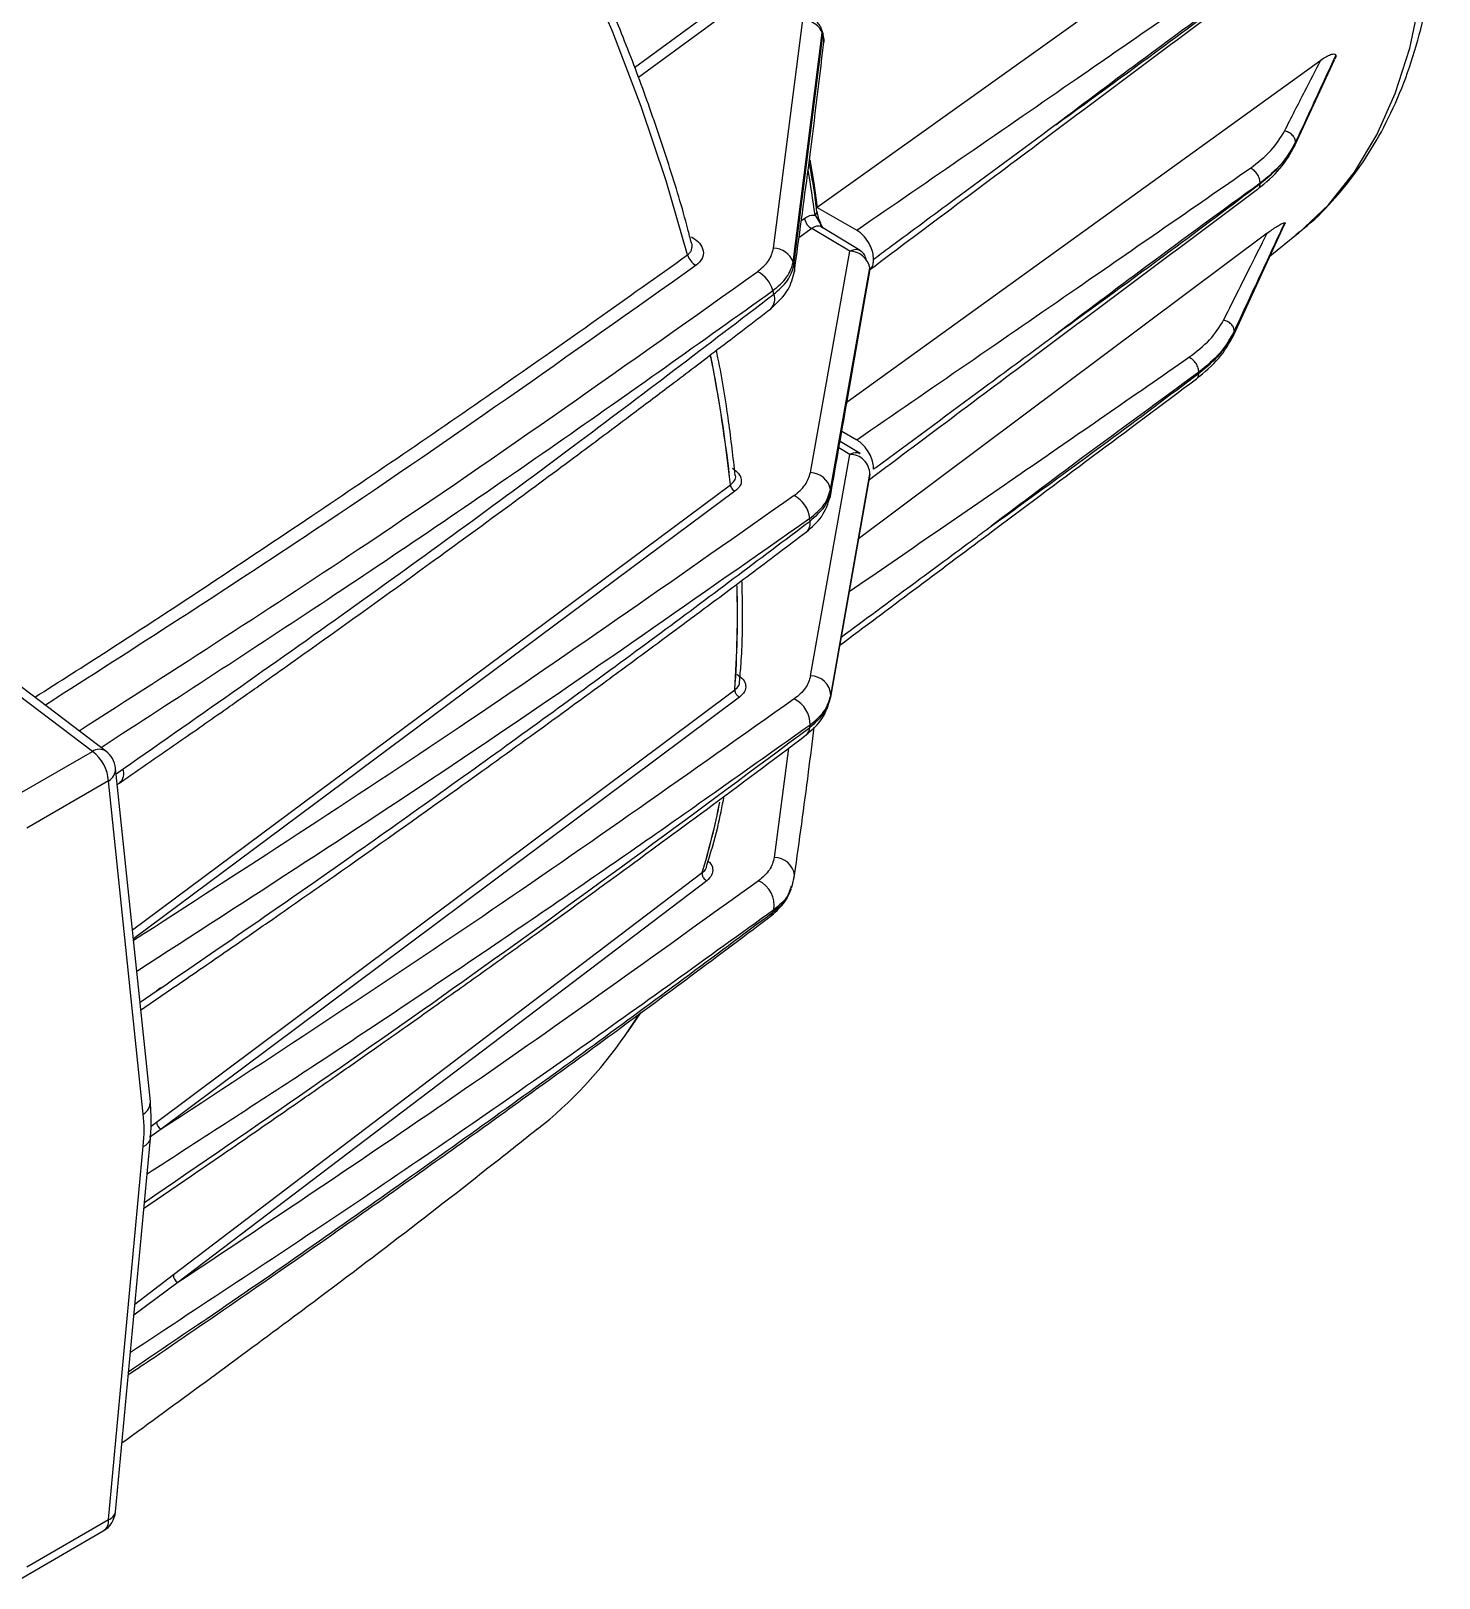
# Model space of a CAD drawing. Extents: x 17.3 to 113.1, y 4.8 to 84.5.
# Drawn here: x 85.857 to 89.401, y 65.211 to 69.104 of the extents above; entities that cross this region are included whole.
import ezdxf

# ---------------------------------------------------------------- set-up
doc = ezdxf.new("R2010")
doc.units = 0
doc.header["$MEASUREMENT"] = 0
doc.layers.add('OBJECT', color=7, linetype='CONTINUOUS')

msp = doc.modelspace()

# ---------------------------------------------------------------- linework, layer by layer
at = {"layer": 'OBJECT'}
for p, q in [((89.1088, 69.5691), (87.8361, 68.6602)), ((87.3762, 69.0122), (87.6631, 69.2224)), ((87.6805, 69.203), (87.3858, 68.9868)), ((87.7259, 68.5573), (87.7997, 69.1318)), ((87.7755, 68.5224), (87.8485, 69.0997)), ((87.7773, 68.5149), (87.8504, 69.0931)), ((87.9109, 68.171), (89.1036, 69.0308)), ((89.0384, 68.8173), (89.1377, 69.0312)), ((89.0397, 68.8232), (89.0397, 68.8242)), ((88.9508, 68.7201), (88.9508, 68.7212)), ((87.7956, 68.6268), (87.8037, 68.6326)), ((87.8303, 68.6409), (87.8436, 68.6197)), ((87.8352, 68.6511), (87.8356, 68.6496)), ((87.8361, 68.6602), (87.9352, 68.6029)), ((87.8225, 68.6069), (87.7897, 68.5833)), ((87.9176, 68.55), (87.8225, 68.6069)), ((87.9439, 68.552), (87.8461, 68.6112)), ((87.8512, 68.6076), (87.8476, 68.6099)), ((88.9687, 68.5955), (87.9397, 67.8258)), ((88.8841, 68.3396), (89.012, 68.6172)), ((88.9758, 68.5386), (89.0422, 68.5916)), ((87.8187, 67.9927), (87.9176, 68.55)), ((87.9779, 68.5294), (87.9779, 68.5292)), ((87.8695, 67.9502), (87.9683, 68.5083)), ((87.9684, 68.5077), (87.8699, 67.9453)), ((88.8854, 68.3453), (88.8854, 68.3491)), ((88.7964, 68.243), (88.7964, 68.2454)), ((87.8978, 68.097), (87.9352, 68.0754)), ((87.9177, 68.0387), (87.8904, 68.055)), ((87.9439, 68.0407), (87.8933, 68.0714)), ((87.8191, 67.4812), (87.9177, 68.0387)), ((87.9442, 68.0402), (87.9431, 68.0412)), ((87.9683, 67.9881), (87.8695, 67.4276)), ((87.8699, 67.4319), (87.9684, 67.9886)), ((86.1124, 66.8422), (87.6174, 67.9618)), ((87.6289, 67.9459), (86.1148, 66.8195)), ((86.0116, 67.291), (85.6794, 67.5431)), ((86.0455, 67.2922), (85.7093, 67.5473)), ((86.1732, 66.3588), (87.6283, 67.4465)), ((87.6399, 67.4281), (86.1848, 66.3406)), ((87.6283, 67.4465), (87.6283, 67.4456)), ((87.6285, 67.4457), (87.6285, 67.4467)), ((85.8064, 67.1725), (86.0116, 67.291)), ((87.7632, 67.2993), (87.7278, 67.0246)), ((86.1576, 66.4106), (86.0699, 67.2489)), ((86.0713, 67.2351), (86.0888, 67.2474)), ((86.0519, 67.2169), (85.8467, 67.0984)), ((86.1396, 66.3786), (86.0519, 67.2169)), ((86.0742, 67.2077), (86.08, 67.2117)), ((86.2157, 65.975), (87.5465, 66.9867)), ((87.5577, 66.966), (86.227, 65.9547)), ((87.5465, 66.9867), (87.546, 66.9834)), ((87.5462, 66.9835), (87.5467, 66.9868)), ((87.7729, 66.9515), (87.7788, 66.9801)), ((87.7708, 66.948), (87.7728, 66.9539)), ((86.1834, 66.696), (86.1732, 66.6879)), ((87.3526, 66.5768), (87.3858, 66.6268)), ((87.3595, 66.5858), (87.3922, 66.6338)), ((86.1848, 66.3406), (86.1556, 66.3194)), ((86.1592, 66.3482), (86.1732, 66.3588)), ((86.0519, 65.3583), (86.1396, 66.2979)), ((86.07, 65.378), (86.1577, 66.3176)), ((86.227, 65.9547), (86.1161, 65.8726)), ((86.1187, 65.9005), (86.2157, 65.975)), ((85.8337, 65.2113), (86.039, 65.3297)), ((85.8467, 65.2399), (86.0519, 65.3583))]:
    msp.add_line(p, q, dxfattribs=at)
at = {"layer": 'OBJECT', "flags": 128}
for points in [[(87.5094, 68.5406), (87.4557, 68.727), (87.3929, 68.9141), (87.3214, 69.1009), (87.2415, 69.2866), (87.1536, 69.4704), (87.058, 69.6513), (86.9552, 69.8286), (86.8456, 70.0014), (86.7299, 70.1689), (86.6085, 70.3304), (86.482, 70.485), (86.351, 70.6321), (86.216, 70.771), (86.0778, 70.901), (85.937, 71.0216), (85.7941, 71.1322), (85.6499, 71.2322)], [(89.0422, 68.5916), (89.0482, 68.5964), (89.1224, 68.6666), (89.1879, 68.7489), (89.2442, 68.8425), (89.2908, 68.9469), (89.3275, 69.0612), (89.3538, 69.1846), (89.3697, 69.3161), (89.375, 69.4548), (89.3697, 69.5996), (89.3538, 69.7495), (89.3275, 69.9033), (89.2908, 70.0599), (89.2442, 70.2181), (89.1879, 70.3768), (89.1224, 70.5346), (89.0482, 70.6906), (88.9658, 70.8434)], [(87.8504, 69.0931), (87.8526, 69.0833), (87.8525, 69.0759)], [(87.8174, 68.7798), (87.8272, 68.7209), (87.8361, 68.6602)], [(87.844, 68.6219), (87.8441, 68.6219), (87.8445, 68.6215), (87.8445, 68.621), (87.8442, 68.6204), (87.8436, 68.6197)], [(87.7773, 68.5149), (87.7788, 68.5054), (87.7783, 68.4989)], [(87.9676, 68.4949), (87.9684, 68.4989), (87.9684, 68.5077)], [(87.8689, 67.933), (87.8697, 67.9367), (87.8699, 67.9453)], [(87.7773, 66.9693), (87.7788, 66.9787), (87.7788, 66.9801)], [(87.7136, 66.8728), (87.7147, 66.8734), (87.7168, 66.8749)]]:
    msp.add_lwpolyline(points, dxfattribs=at)
at = {"layer": 'OBJECT'}
for centre, radius, start, end in [((85.0121, 68.2688), 2.8427, 7.5223, 9.8241), ((87.8386, 68.6384), 0.0354, 189.3969, 242.9448), ((87.8258, 68.6496), 0.00981, 297.1923, 359.7595), ((87.8601, 68.6215), 0.0166, 186.5352, 224.0544), ((87.725, 68.5033), 0.0541, 20.6557, 89.0031), ((87.5508, 68.5527), 0.0431, 196.2698, 242.7063), ((83.4848, 67.4954), 4.4119, 13.3602, 13.4601), ((87.9167, 68.4972), 0.0528, 12.157, 88.9978), ((87.6515, 68.4315), 0.0753, 14.8153, 62.7735), ((87.6967, 68.4288), 0.0324, 313.0479, 23.4168), ((83.5166, 67.4559), 4.3238, 13.1798, 13.3033), ((83.9522, 67.5704), 3.6859, 6.0952, 11.224), ((83.9825, 67.5751), 3.6556, 6.0744, 11.2123), ((87.9182, 67.9886), 0.0502, 0.0752, 90.5879), ((87.8179, 67.9401), 0.0526, 11.0165, 89.0803), ((87.7439, 67.869), 0.074, 6.7451, 62.8896), ((84.1687, 67.6366), 3.714, 4.7682, 4.8435), ((87.789, 67.8656), 0.0294, 311.524, 10.6749), ((84.3889, 67.5898), 3.4405, 4.6882, 4.7992), ((84.8989, 67.6372), 2.7361, 356.0045, 1.4897), ((84.8999, 67.6373), 2.7353, 356.0042, 1.454), ((87.8194, 67.4308), 0.0505, 1.3437, 90.3513), ((87.637, 67.4354), 0.0141, 126.8632, 127.813), ((85.1179, 67.686), 2.7638, 354.6346, 354.7261), ((87.7467, 67.3594), 0.0712, 358.5685, 63.8072), ((87.7918, 67.3525), 0.0255, 308.934, 358.0243), ((85.2985, 67.5858), 2.5297, 354.6882, 354.8249), ((86.0295, 67.265), 0.0316, 59.4337, 124.5055), ((85.9549, 67.2121), 0.0971, 2.8012, 54.3106), ((86.0077, 67.2424), 0.0625, 5.9728, 52.7998), ((86.0344, 67.2477), 0.0355, 299.558, 1.843), ((86.0594, 67.2357), 0.0316, 310.669, 21.6219), ((85.7254, 67.5355), 1.902, 343.2306, 348.7258), ((85.7329, 67.5338), 1.8945, 343.2197, 348.7252), ((87.7276, 66.9729), 0.0517, 7.9696, 89.8524), ((87.5518, 66.9802), 0.0083, 127.4868, 129.1317), ((87.6606, 66.9047), 0.0671, 349.4759, 65.6466), ((87.7021, 66.893), 0.0234, 309.0908, 342.2524), ((86.0445, 67.4322), 1.7665, 341.9827, 342.208), ((86.45, 67.2003), 1.0971, 308.396, 325.3651), ((86.1221, 66.4095), 0.0355, 299.558, 1.843), ((86.1934, 66.3589), 0.0202, 180.3365, 244.6847), ((86.1317, 66.3232), 0.0265, 287.3045, 347.7588), ((86.2347, 65.9723), 0.0192, 171.867, 246.2563), ((86.0077, 65.3839), 0.0625, 299.9973, 354.667), ((86.044, 65.3837), 0.0265, 287.3045, 347.7588), ((86.0219, 65.3547), 0.0303, 304.4067, 6.9048)]:
    msp.add_arc(centre, radius, start, end, dxfattribs=at)
for centre, major_axis, ratio, start_param, end_param in [((90.0034, 71.1635), (0.7463, 2.324), 0.199933, 2.779614, 2.781565), ((89.7532, 71.0114), (0.7659, 2.3851), 0.199933, 3.192238, 3.193366), ((85.8315, 66.1603), (0.2198, 0.3789), 0.577378, 5.387008, 5.613345)]:
    msp.add_ellipse(centre, major_axis=major_axis, ratio=ratio, start_param=start_param, end_param=end_param, dxfattribs=at)
for points, knots in [([(89.0403, 68.592), (89.0503, 68.5994), (89.0862, 68.6263), (89.1406, 68.683), (89.2031, 68.7614), (89.2573, 68.8497), (89.3034, 68.9468), (89.341, 69.0523), (89.3698, 69.1655), (89.3895, 69.2859), (89.4001, 69.4124), (89.4014, 69.5442), (89.3935, 69.6804), (89.3766, 69.8202), (89.3507, 69.9625), (89.3162, 70.1066), (89.2732, 70.2515), (89.2222, 70.3965), (89.1632, 70.5406), (89.0984, 70.6809), (89.0499, 70.7714), (89.0263, 70.8155)], [0, 0, 0, 0, 0.020186, 0.07247, 0.125055, 0.17812, 0.231749, 0.285931, 0.340582, 0.395576, 0.450789, 0.506114, 0.561468, 0.616796, 0.672076, 0.727301, 0.782469, 0.837588, 0.892666, 0.947714, 1, 1, 1, 1]), ([(87.5192, 68.5708), (87.5163, 68.5824), (87.4998, 68.6478), (87.463, 68.7676), (87.4089, 68.9288), (87.3489, 69.0868), (87.2847, 69.2402), (87.2228, 69.3752), (87.1647, 69.493), (87.1036, 69.611), (87.0572, 69.693), (87.0297, 69.7417)], [0, 0, 0, 0, 0.029452, 0.16668, 0.302733, 0.436694, 0.566311, 0.692657, 0.782437, 0.870863, 1, 1, 1, 1]), ([(87.9352, 68.6029), (88.1206, 68.7303), (88.4515, 68.9579), (88.781, 69.1861), (88.926, 69.2865)], [0, 0, 0, 0, 0.56001, 1, 1, 1, 1]), ([(87.9677, 68.5033), (88.1136, 68.6125), (88.4387, 68.8559), (88.7647, 69.0991), (88.9444, 69.2332)], [0, 0, 0, 0, 0.448756, 1, 1, 1, 1]), ([(88.9508, 69.2487), (88.8548, 69.1788), (88.6833, 69.054), (88.5118, 68.9249), (88.4364, 68.8681)], [0, 0, 0, 0, 0.5599417, 1, 1, 1, 1]), ([(88.4364, 68.8681), (88.5324, 68.9377), (88.7039, 69.0619), (88.8753, 69.1909), (88.9508, 69.2476)], [0, 0, 0, 0, 0.560058, 1, 1, 1, 1]), ([(87.8485, 69.0997), (87.8465, 69.1039), (87.8424, 69.1123), (87.8305, 69.1225), (87.8159, 69.1297), (87.805, 69.1311), (87.7997, 69.1318)], [0, 0, 0, 0, 0.243823, 0.5, 0.756179, 1, 1, 1, 1]), ([(87.8525, 69.0758), (87.8525, 69.0774), (87.8527, 69.0804), (87.8521, 69.0866), (87.8509, 69.0938), (87.8489, 69.1023), (87.8458, 69.1115), (87.8411, 69.1205), (87.8347, 69.1286), (87.8289, 69.1326), (87.8261, 69.1346)], [0, 0, 0, 0, 0.107854, 0.205995, 0.30652, 0.419377, 0.550987, 0.698379, 0.851467, 1, 1, 1, 1]), ([(87.8485, 69.0997), (87.8486, 69.1), (87.8487, 69.1004), (87.8489, 69.1005), (87.8491, 69.1004), (87.8493, 69.1002), (87.8495, 69.0997), (87.8497, 69.099), (87.85, 69.0981), (87.8502, 69.0968), (87.8504, 69.0954), (87.8505, 69.0941), (87.8505, 69.0934), (87.8504, 69.0931)], [0, 0, 0, 0, 0.133104, 0.191567, 0.248259, 0.311452, 0.370761, 0.432305, 0.501531, 0.620748, 0.7521, 0.8756, 1, 1, 1, 1]), ([(87.7783, 68.4989), (87.7903, 68.5858), (87.8169, 68.778), (87.8399, 68.9705), (87.8525, 69.0759)], [0, 0, 0, 0, 0.452455, 1, 1, 1, 1]), ([(89.0121, 68.8524), (89.029, 68.8857), (89.0591, 68.9452), (89.09, 69.0046), (89.1036, 69.0308)], [0, 0, 0, 0, 0.559976, 1, 1, 1, 1]), ([(89.1409, 69.0429), (89.122, 69.002), (89.0883, 68.929), (89.0546, 68.8562), (89.0397, 68.8242)], [0, 0, 0, 0, 0.560005, 1, 1, 1, 1]), ([(89.0397, 68.8232), (89.0587, 68.8638), (89.0925, 68.9364), (89.1263, 69.0091), (89.1412, 69.0411)], [0, 0, 0, 0, 0.560003, 1, 1, 1, 1]), ([(89.1036, 69.0308), (89.1081, 69.0338), (89.1165, 69.0395), (89.1281, 69.045), (89.136, 69.0468), (89.14, 69.0453), (89.1406, 69.0436), (89.1409, 69.0429)], [0, 0, 0, 0, 0.307718, 0.5778428, 0.8496888, 0.9387044, 1, 1, 1, 1]), ([(89.1412, 69.0411), (89.1413, 69.0404), (89.1414, 69.0392), (89.1406, 69.0364), (89.1396, 69.0344), (89.139, 69.0333)], [0, 0, 0, 0, 0.314798, 0.630724, 1, 1, 1, 1]), ([(88.4364, 68.8681), (88.436, 68.8678), (88.3506, 68.8047), (88.2126, 68.7028), (88.062, 68.5915), (87.996, 68.5427), (87.9825, 68.5327), (87.9822, 68.5325)], [0, 0, 0, 0, 0.002739, 0.563971, 0.910975, 0.997725, 1, 1, 1, 1]), ([(88.926, 68.759), (88.9445, 68.7732), (88.9815, 68.8018), (89.0019, 68.8355), (89.0121, 68.8524)], [0, 0, 0, 0, 0.4992734, 1, 1, 1, 1]), ([(89.0397, 68.8242), (89.0394, 68.8272), (89.0388, 68.8319), (89.0354, 68.838), (89.0318, 68.8424), (89.0274, 68.8461), (89.021, 68.8501), (89.0156, 68.8515), (89.0121, 68.8524)], [0, 0, 0, 0, 0.23958, 0.368438, 0.500003, 0.631566, 0.760422, 1, 1, 1, 1]), ([(88.945, 68.7061), (88.9651, 68.7229), (89.0053, 68.7565), (89.0271, 68.7957), (89.038, 68.8154)], [0, 0, 0, 0, 0.498702, 1, 1, 1, 1]), ([(89.0397, 68.8242), (89.0294, 68.8057), (89.0087, 68.7688), (88.9701, 68.7371), (88.9508, 68.7212)], [0, 0, 0, 0, 0.500043, 1, 1, 1, 1]), ([(88.9508, 68.7201), (88.9701, 68.736), (89.0087, 68.7679), (89.0294, 68.8048), (89.0397, 68.8232)], [0, 0, 0, 0, 0.499957, 1, 1, 1, 1]), ([(89.0358, 68.8119), (89.0365, 68.8129), (89.039, 68.8161), (89.0394, 68.8203), (89.0397, 68.8232)], [0, 0, 0, 0, 0.304514, 1, 1, 1, 1]), ([(87.8349, 68.6499), (87.8335, 68.6625), (87.8289, 68.7035), (87.8209, 68.7456), (87.8154, 68.7747)], [0, 0, 0, 0, 0.308302, 1, 1, 1, 1]), ([(87.9352, 68.0754), (88.1206, 68.2028), (88.4515, 68.4304), (88.781, 68.6586), (88.926, 68.759)], [0, 0, 0, 0, 0.56001, 1, 1, 1, 1]), ([(88.9508, 68.7212), (88.9505, 68.7247), (88.95, 68.73), (88.947, 68.7376), (88.9438, 68.7433), (88.9398, 68.7485), (88.934, 68.7544), (88.9291, 68.7572), (88.926, 68.759)], [0, 0, 0, 0, 0.239486, 0.368382, 0.499999, 0.631619, 0.760514, 1, 1, 1, 1]), ([(88.9508, 68.7212), (88.8548, 68.6514), (88.6833, 68.5265), (88.5118, 68.3974), (88.4364, 68.3406)], [0, 0, 0, 0, 0.5599417, 1, 1, 1, 1]), ([(88.4364, 68.3406), (88.5324, 68.4102), (88.7039, 68.5344), (88.8753, 68.6634), (88.9508, 68.7201)], [0, 0, 0, 0, 0.560058, 1, 1, 1, 1]), ([(88.9444, 68.7058), (88.9452, 68.7064), (88.9472, 68.7079), (88.95, 68.7123), (88.9505, 68.717), (88.9508, 68.7201)], [0, 0, 0, 0, 0.218202, 0.491751, 1, 1, 1, 1]), ([(87.9678, 67.9758), (88.1136, 68.085), (88.4387, 68.3284), (88.7647, 68.5716), (88.9444, 68.7057)], [0, 0, 0, 0, 0.448754, 1, 1, 1, 1]), ([(87.8037, 68.6326), (87.8082, 68.6354), (87.8172, 68.6409), (87.8259, 68.6409), (87.8303, 68.6409)], [0, 0, 0, 0, 0.500461, 1, 1, 1, 1]), ([(87.8443, 68.6217), (87.8424, 68.6262), (87.8384, 68.6358), (87.8366, 68.6448), (87.8356, 68.6496)], [0, 0, 0, 0, 0.471731, 1, 1, 1, 1]), ([(87.8476, 68.6099), (87.8466, 68.6106), (87.8436, 68.6128), (87.8375, 68.6134), (87.83, 68.612), (87.825, 68.6086), (87.8225, 68.6069)], [0, 0, 0, 0, 0.1307824, 0.4174996, 0.7043309, 1, 1, 1, 1]), ([(87.8436, 68.6197), (87.8454, 68.617), (87.8475, 68.6139), (87.8484, 68.6099), (87.8486, 68.6092)], [0, 0, 0, 0, 0.836716, 1, 1, 1, 1]), ([(87.9779, 68.5294), (87.9774, 68.5351), (87.9765, 68.5466), (87.9692, 68.5654), (87.9585, 68.5826), (87.9465, 68.5955), (87.9385, 68.6008), (87.9352, 68.6029)], [0, 0, 0, 0, 0.212706, 0.425418, 0.638708, 0.85337, 1, 1, 1, 1]), ([(88.8587, 68.3763), (88.8791, 68.4173), (88.9155, 68.4904), (88.9524, 68.5634), (88.9687, 68.5955)], [0, 0, 0, 0, 0.55999, 1, 1, 1, 1]), ([(89.0125, 68.6216), (88.9887, 68.5708), (88.9464, 68.48), (88.904, 68.3891), (88.8854, 68.3491)], [0, 0, 0, 0, 0.559997, 1, 1, 1, 1]), ([(88.8854, 68.3453), (88.9092, 68.3969), (88.9518, 68.4891), (88.9943, 68.5811), (89.013, 68.6216)], [0, 0, 0, 0, 0.559998, 1, 1, 1, 1]), ([(88.9687, 68.5955), (88.977, 68.6015), (88.99, 68.6107), (89.0047, 68.6194), (89.0099, 68.6209), (89.0125, 68.6216)], [0, 0, 0, 0, 0.472798, 0.731903, 1, 1, 1, 1]), ([(89.013, 68.6216), (89.0134, 68.6215), (89.014, 68.6214), (89.0139, 68.6202), (89.0133, 68.619), (89.0124, 68.6179), (89.0121, 68.6176)], [0, 0, 0, 0, 0.4115204, 0.6850833, 0.8785033, 1, 1, 1, 1]), ([(87.5094, 68.5406), (87.5114, 68.5424), (87.5157, 68.546), (87.5196, 68.5529), (87.5211, 68.5606), (87.5214, 68.5668), (87.5197, 68.5702), (87.5193, 68.5709)], [0, 0, 0, 0, 0.21956, 0.448219, 0.688005, 0.940641, 1, 1, 1, 1]), ([(87.5198, 68.5862), (87.527, 68.581), (87.5415, 68.5706), (87.5506, 68.5511), (87.5488, 68.531), (87.5369, 68.5199), (87.531, 68.5144)], [0, 0, 0, 0, 0.250172, 0.500067, 0.749913, 1, 1, 1, 1]), ([(87.686, 68.4985), (87.6964, 68.5074), (87.7173, 68.5251), (87.723, 68.5466), (87.7259, 68.5573)], [0, 0, 0, 0, 0.498504, 1, 1, 1, 1]), ([(87.9176, 68.55), (87.9205, 68.5514), (87.926, 68.5541), (87.9338, 68.5552), (87.9402, 68.5539), (87.9448, 68.5522), (87.9462, 68.5498), (87.9466, 68.5492)], [0, 0, 0, 0, 0.250691, 0.490461, 0.719288, 0.937165, 1, 1, 1, 1]), ([(85.8669, 67.4277), (85.9284, 67.4668), (86.1644, 67.617), (86.5591, 67.8795), (87.046, 68.2109), (87.3568, 68.432), (87.5094, 68.5406)], [0, 0, 0, 0, 0.108365, 0.415979, 0.713188, 1, 1, 1, 1]), ([(87.7244, 68.4508), (87.7374, 68.4616), (87.7639, 68.4837), (87.7716, 68.5093), (87.7755, 68.5224)], [0, 0, 0, 0, 0.493197, 1, 1, 1, 1]), ([(87.9588, 68.5301), (87.9588, 68.5304), (87.9578, 68.5357), (87.9533, 68.5443), (87.9467, 68.5496), (87.9433, 68.5523)], [0, 0, 0, 0, 0.0259874, 0.4948767, 1, 1, 1, 1]), ([(87.9673, 68.504), (87.9684, 68.5046), (87.9729, 68.507), (87.9768, 68.516), (87.9776, 68.5252), (87.9779, 68.5292)], [0, 0, 0, 0, 0.155307, 0.632868, 1, 1, 1, 1]), ([(87.9822, 68.5325), (87.9814, 68.5319), (87.9799, 68.5309), (87.9785, 68.5298), (87.9779, 68.5294)], [0, 0, 0, 0, 0.560015, 1, 1, 1, 1]), ([(87.9779, 68.5292), (87.9787, 68.5298), (87.9801, 68.5309), (87.9815, 68.532), (87.9822, 68.5325)], [0, 0, 0, 0, 0.560018, 1, 1, 1, 1]), ([(87.531, 68.5144), (87.2139, 68.2897), (86.6828, 67.9133), (86.1201, 67.5529), (85.8934, 67.4077)], [0, 0, 0, 0, 0.597052, 1, 1, 1, 1]), ([(85.9781, 67.3433), (86.2222, 67.4998), (86.809, 67.876), (87.3626, 68.269), (87.686, 68.4985)], [0, 0, 0, 0, 0.415874, 1, 1, 1, 1]), ([(87.7189, 68.4051), (87.7354, 68.4204), (87.7655, 68.4484), (87.7743, 68.4831), (87.7783, 68.4989)], [0, 0, 0, 0, 0.547021, 1, 1, 1, 1]), ([(87.7265, 68.4417), (87.7394, 68.4529), (87.7657, 68.4758), (87.7734, 68.5017), (87.7773, 68.5149)], [0, 0, 0, 0, 0.490951, 1, 1, 1, 1]), ([(87.8689, 67.9331), (87.8839, 68.0178), (87.917, 68.2051), (87.9497, 68.3924), (87.9676, 68.495)], [0, 0, 0, 0, 0.4524799, 1, 1, 1, 1]), ([(87.9683, 68.5083), (87.9683, 68.5084), (87.9684, 68.5084), (87.9684, 68.5084), (87.9684, 68.5084), (87.9684, 68.5084), (87.9684, 68.5084), (87.9684, 68.5083), (87.9684, 68.5082), (87.9684, 68.5081), (87.9684, 68.508), (87.9684, 68.5079), (87.9684, 68.5078), (87.9684, 68.5077), (87.9684, 68.5077)], [0, 0, 0, 0, 0.156108, 0.22009, 0.277027, 0.329475, 0.381608, 0.436318, 0.497329, 0.61508, 0.669958, 0.725281, 0.84818, 1, 1, 1, 1]), ([(86.0333, 67.3014), (86.224, 67.4251), (86.6127, 67.6771), (87.1764, 68.0604), (87.5442, 68.3224), (87.7244, 68.4508)], [0, 0, 0, 0, 0.329449, 0.67145, 1, 1, 1, 1]), ([(86.0888, 67.2474), (86.2858, 67.385), (86.6696, 67.6532), (87.215, 68.0517), (87.5592, 68.3142), (87.7265, 68.4417)], [0, 0, 0, 0, 0.351668, 0.685, 1, 1, 1, 1]), ([(86.0803, 67.2119), (86.132, 67.2477), (86.2246, 67.3118), (86.3469, 67.3974), (86.4417, 67.4642), (86.5203, 67.5198), (86.6676, 67.6247), (86.8526, 67.7579), (87.069, 67.9161), (87.2058, 68.0173), (87.3058, 68.0919), (87.3811, 68.1483), (87.4763, 68.22), (87.5913, 68.3073), (87.6741, 68.3708), (87.7189, 68.4051)], [0, 0, 0, 0, 0.091687, 0.164513, 0.21848, 0.261783, 0.305977, 0.484377, 0.59811, 0.703052, 0.737317, 0.783983, 0.843316, 0.91532, 1, 1, 1, 1]), ([(88.7716, 68.2831), (88.7903, 68.2973), (88.8277, 68.3258), (88.8483, 68.3594), (88.8587, 68.3763)], [0, 0, 0, 0, 0.498895, 1, 1, 1, 1]), ([(88.8854, 68.3491), (88.885, 68.352), (88.8845, 68.3565), (88.8812, 68.3624), (88.8778, 68.3666), (88.8735, 68.3703), (88.8673, 68.3741), (88.8621, 68.3755), (88.8587, 68.3763)], [0, 0, 0, 0, 0.239574, 0.36844, 0.500001, 0.631568, 0.760428, 1, 1, 1, 1]), ([(87.9822, 68.005), (87.9825, 68.0052), (88.0678, 68.0683), (88.2056, 68.1702), (88.3563, 68.2814), (88.4224, 68.3303), (88.436, 68.3403), (88.4364, 68.3406)], [0, 0, 0, 0, 0.002275, 0.563506, 0.91051, 0.997261, 1, 1, 1, 1]), ([(88.7906, 68.229), (88.8107, 68.2457), (88.8511, 68.2792), (88.8728, 68.3182), (88.8837, 68.3377)], [0, 0, 0, 0, 0.49863, 1, 1, 1, 1]), ([(88.8854, 68.3491), (88.8751, 68.3305), (88.8544, 68.2933), (88.8157, 68.2613), (88.7964, 68.2454)], [0, 0, 0, 0, 0.500039, 1, 1, 1, 1]), ([(88.7964, 68.243), (88.8157, 68.2588), (88.8544, 68.2903), (88.8751, 68.327), (88.8854, 68.3453)], [0, 0, 0, 0, 0.499961, 1, 1, 1, 1]), ([(88.8815, 68.3343), (88.8823, 68.3353), (88.8847, 68.3385), (88.8851, 68.3425), (88.8854, 68.3453)], [0, 0, 0, 0, 0.304004, 1, 1, 1, 1]), ([(87.6297, 67.9858), (87.6244, 68.0309), (87.6131, 68.1283), (87.5963, 68.2337), (87.5834, 68.2941), (87.5821, 68.3004)], [0, 0, 0, 0, 0.435746, 0.940844, 1, 1, 1, 1]), ([(87.9164, 67.6935), (88.0604, 67.7924), (88.3461, 67.9886), (88.6305, 68.1854), (88.7716, 68.2831)], [0, 0, 0, 0, 0.504002, 1, 1, 1, 1]), ([(88.7964, 68.2454), (88.7961, 68.2488), (88.7957, 68.2541), (88.7926, 68.2617), (88.7894, 68.2674), (88.7855, 68.2726), (88.7796, 68.2785), (88.7748, 68.2813), (88.7716, 68.2831)], [0, 0, 0, 0, 0.239492, 0.368378, 0.5, 0.631621, 0.760514, 1, 1, 1, 1]), ([(88.7964, 68.2454), (88.6989, 68.1742), (88.5247, 68.0473), (88.3505, 67.9158), (88.2738, 67.858)], [0, 0, 0, 0, 0.559937, 1, 1, 1, 1]), ([(88.2738, 67.858), (88.3714, 67.9286), (88.5456, 68.0545), (88.7198, 68.1854), (88.7964, 68.243)], [0, 0, 0, 0, 0.560064, 1, 1, 1, 1]), ([(88.79, 68.2286), (88.7909, 68.2293), (88.7929, 68.2307), (88.7957, 68.2352), (88.7961, 68.2399), (88.7964, 68.243)], [0, 0, 0, 0, 0.218206, 0.491758, 1, 1, 1, 1]), ([(87.8925, 67.5583), (88.0169, 67.6513), (88.3157, 67.8748), (88.6152, 68.0982), (88.7901, 68.2286)], [0, 0, 0, 0, 0.41636, 1, 1, 1, 1]), ([(87.9779, 68.0019), (87.9775, 68.0069), (87.9767, 68.0177), (87.9703, 68.0357), (87.9599, 68.0532), (87.9476, 68.0671), (87.939, 68.0729), (87.9352, 68.0754)], [0, 0, 0, 0, 0.187684, 0.40036, 0.613504, 0.827953, 1, 1, 1, 1]), ([(87.9177, 68.0387), (87.9209, 68.0403), (87.9272, 68.0433), (87.9354, 68.0437), (87.9407, 68.0428), (87.9428, 68.0412), (87.9432, 68.041)], [0, 0, 0, 0, 0.339459, 0.654461, 0.945008, 1, 1, 1, 1]), ([(87.6175, 67.9619), (87.6212, 67.9654), (87.6287, 67.9724), (87.6318, 67.9814), (87.6301, 67.9859), (87.6301, 67.9859)], [0, 0, 0, 0, 0.487486, 0.996307, 1, 1, 1, 1]), ([(87.6225, 68.0037), (87.6283, 67.9995), (87.6399, 67.991), (87.6462, 67.9751), (87.6435, 67.9591), (87.6338, 67.9503), (87.6289, 67.9459)], [0, 0, 0, 0, 0.250112, 0.500126, 0.75008, 1, 1, 1, 1]), ([(87.7776, 67.9349), (87.788, 67.9436), (87.809, 67.961), (87.8155, 67.9821), (87.8187, 67.9927)], [0, 0, 0, 0, 0.498431, 1, 1, 1, 1]), ([(87.9684, 67.9886), (87.9684, 67.9887), (87.9684, 67.9887), (87.9684, 67.9888), (87.9684, 67.9887), (87.9684, 67.9887), (87.9684, 67.9887), (87.9684, 67.9886), (87.9684, 67.9885), (87.9684, 67.9884), (87.9684, 67.9884), (87.9684, 67.9883), (87.9684, 67.9882), (87.9683, 67.9881), (87.9683, 67.9881)], [0, 0, 0, 0, 0.148468, 0.270231, 0.325884, 0.381013, 0.499286, 0.560363, 0.61485, 0.666487, 0.719001, 0.776021, 0.840631, 1, 1, 1, 1]), ([(87.9822, 68.005), (87.9814, 68.0044), (87.9799, 68.0034), (87.9785, 68.0024), (87.9779, 68.0019)], [0, 0, 0, 0, 0.560015, 1, 1, 1, 1]), ([(87.7776, 67.9349), (87.499, 67.7393), (86.958, 67.3595), (86.3905, 66.993), (86.1152, 66.8153)], [0, 0, 0, 0, 0.515052, 1, 1, 1, 1]), ([(87.6175, 67.9619), (87.6178, 67.9604), (87.6184, 67.9572), (87.6211, 67.9524), (87.6247, 67.9483), (87.6275, 67.9467), (87.6289, 67.9459)], [0, 0, 0, 0, 0.241915, 0.500004, 0.758081, 1, 1, 1, 1]), ([(87.8085, 67.8436), (87.8225, 67.8559), (87.8526, 67.8822), (87.8632, 67.9154), (87.8689, 67.9331)], [0, 0, 0, 0, 0.465441, 1, 1, 1, 1]), ([(87.8174, 67.8777), (87.8305, 67.8886), (87.8571, 67.9106), (87.8653, 67.9369), (87.8695, 67.9502)], [0, 0, 0, 0, 0.496594, 1, 1, 1, 1]), ([(87.8699, 67.9453), (87.8657, 67.9317), (87.8573, 67.9051), (87.8308, 67.8822), (87.8179, 67.871)], [0, 0, 0, 0, 0.511471, 1, 1, 1, 1]), ([(87.8174, 67.8777), (87.537, 67.6809), (86.986, 67.2941), (86.4075, 66.9212), (86.1233, 66.7379)], [0, 0, 0, 0, 0.508754, 1, 1, 1, 1]), ([(86.1315, 66.66), (86.277, 66.7598), (86.5747, 66.964), (87.007, 67.2715), (87.4243, 67.5751), (87.6892, 67.7743), (87.8179, 67.871)], [0, 0, 0, 0, 0.251797, 0.515131, 0.764532, 1, 1, 1, 1]), ([(87.8962, 67.579), (87.956, 67.6232), (88.0683, 67.7062), (88.1938, 67.7989), (88.2598, 67.8477), (88.2734, 67.8577), (88.2738, 67.858)], [0, 0, 0, 0, 0.47499, 0.89241, 0.996765, 1, 1, 1, 1]), ([(86.1335, 66.6409), (86.1694, 66.6654), (86.2486, 66.7194), (86.3591, 66.7956), (86.4592, 66.865), (86.5422, 66.9229), (86.6978, 67.0319), (86.8932, 67.1704), (87.1217, 67.3349), (87.2662, 67.4402), (87.3719, 67.5178), (87.4515, 67.5765), (87.552, 67.6511), (87.6736, 67.7418), (87.7612, 67.8079), (87.8085, 67.8436)], [0, 0, 0, 0, 0.06231, 0.137491, 0.193202, 0.237905, 0.283528, 0.467697, 0.585109, 0.693445, 0.728819, 0.776997, 0.83825, 0.912583, 1, 1, 1, 1]), ([(87.6404, 67.4665), (87.6417, 67.4814), (87.6471, 67.5435), (87.6493, 67.6287), (87.647, 67.7004), (87.6463, 67.7216)], [0, 0, 0, 0, 0.181824, 0.758372, 1, 1, 1, 1]), ([(87.6285, 67.4467), (87.6324, 67.4499), (87.6396, 67.4559), (87.6402, 67.4632), (87.6405, 67.4665)], [0, 0, 0, 0, 0.54267, 1, 1, 1, 1]), ([(87.6338, 67.4857), (87.6396, 67.4815), (87.6511, 67.473), (87.6572, 67.4572), (87.6545, 67.4412), (87.6448, 67.4325), (87.6399, 67.4281)], [0, 0, 0, 0, 0.250088, 0.50011, 0.750076, 1, 1, 1, 1]), ([(87.8191, 67.4812), (87.8159, 67.4706), (87.8094, 67.4495), (87.7885, 67.432), (87.7781, 67.4233)], [0, 0, 0, 0, 0.501586, 1, 1, 1, 1]), ([(87.6285, 67.4457), (87.6286, 67.4441), (87.6288, 67.4416), (87.6303, 67.438), (87.6317, 67.4354), (87.6336, 67.433), (87.6362, 67.4302), (87.6385, 67.429), (87.6399, 67.4281)], [0, 0, 0, 0, 0.242736, 0.372413, 0.504175, 0.635328, 0.76326, 1, 1, 1, 1]), ([(87.8695, 67.4276), (87.8653, 67.4137), (87.8571, 67.3863), (87.8305, 67.3631), (87.8174, 67.3516)], [0, 0, 0, 0, 0.503406, 1, 1, 1, 1]), ([(87.8179, 67.3576), (87.8308, 67.3685), (87.8573, 67.3908), (87.8657, 67.418), (87.8699, 67.4319)], [0, 0, 0, 0, 0.488529, 1, 1, 1, 1]), ([(87.7781, 67.4233), (87.5187, 67.24), (86.9997, 66.8731), (86.4565, 66.5182), (86.1848, 66.3406)], [0, 0, 0, 0, 0.499771, 1, 1, 1, 1]), ([(87.8079, 67.3326), (87.8209, 67.3439), (87.8509, 67.3698), (87.8616, 67.4014), (87.8677, 67.4193)], [0, 0, 0, 0, 0.434514, 1, 1, 1, 1]), ([(86.1426, 66.1566), (86.4203, 66.3469), (86.9922, 66.739), (87.537, 67.1435), (87.8174, 67.3516)], [0, 0, 0, 0, 0.485484, 1, 1, 1, 1]), ([(87.8179, 67.3576), (87.6892, 67.2662), (87.4243, 67.078), (87.007, 66.7916), (86.5805, 66.5058), (86.2888, 66.3176), (86.1493, 66.2276)], [0, 0, 0, 0, 0.237915, 0.489907, 0.755977, 1, 1, 1, 1]), ([(87.7788, 66.9801), (87.7909, 67.0663), (87.8083, 67.1904), (87.8235, 67.3146), (87.8281, 67.3525)], [0, 0, 0, 0, 0.694935, 1, 1, 1, 1]), ([(86.1413, 66.1424), (86.1742, 66.1646), (86.2571, 66.2209), (86.3834, 66.3076), (86.5143, 66.3981), (86.6268, 66.4765), (86.7213, 66.5427), (86.8007, 66.5987), (86.8892, 66.6613), (87.004, 66.743), (87.159, 66.8543), (87.3471, 66.9908), (87.5677, 67.1528), (87.7241, 67.2699), (87.8079, 67.3326)], [0, 0, 0, 0, 0.057342, 0.144856, 0.221876, 0.288405, 0.344446, 0.389998, 0.430212, 0.502878, 0.596184, 0.710134, 0.844734, 1, 1, 1, 1]), ([(87.5572, 67.0013), (87.5672, 67.0341), (87.5845, 67.0911), (87.5965, 67.1526), (87.6015, 67.1787)], [0, 0, 0, 0, 0.574591, 1, 1, 1, 1]), ([(87.5467, 66.9868), (87.5509, 66.9902), (87.5565, 66.9947), (87.5569, 67), (87.557, 67.0013)], [0, 0, 0, 0, 0.739805, 1, 1, 1, 1]), ([(87.5611, 67.0151), (87.5626, 67.0139), (87.5697, 67.0083), (87.5739, 66.9959), (87.5723, 66.9796), (87.5626, 66.9705), (87.5577, 66.966)], [0, 0, 0, 0, 0.082925, 0.388695, 0.694351, 1, 1, 1, 1]), ([(87.7278, 67.0246), (87.7249, 67.0139), (87.7192, 66.9925), (87.6985, 66.9747), (87.6882, 66.9658)], [0, 0, 0, 0, 0.501563, 1, 1, 1, 1]), ([(87.6882, 66.9658), (87.4508, 66.795), (86.9747, 66.4526), (86.4767, 66.1209), (86.227, 65.9547)], [0, 0, 0, 0, 0.498752, 1, 1, 1, 1]), ([(87.5462, 66.9835), (87.5463, 66.9819), (87.5466, 66.9793), (87.5481, 66.9757), (87.5501, 66.9722), (87.5533, 66.9685), (87.5563, 66.9668), (87.5577, 66.966)], [0, 0, 0, 0, 0.251224, 0.383336, 0.515964, 0.770806, 1, 1, 1, 1]), ([(87.7168, 66.8749), (87.729, 66.8854), (87.7534, 66.9065), (87.7652, 66.9327), (87.7711, 66.9459)], [0, 0, 0, 0, 0.496133, 1, 1, 1, 1]), ([(87.7695, 66.9485), (87.7686, 66.9463), (87.765, 66.9375), (87.7587, 66.9143), (87.7381, 66.8973), (87.7244, 66.8859)], [0, 0, 0, 0, 0.096492, 0.394754, 1, 1, 1, 1]), ([(87.7707, 66.9525), (87.7681, 66.9439), (87.7614, 66.9216), (87.7398, 66.9036), (87.7265, 66.8925)], [0, 0, 0, 0, 0.382944, 1, 1, 1, 1]), ([(87.7244, 66.8859), (87.575, 66.7745), (87.271, 66.5479), (86.7957, 66.2075), (86.4048, 65.9336), (86.1688, 65.7749), (86.1029, 65.7305)], [0, 0, 0, 0, 0.28429, 0.578307, 0.882056, 1, 1, 1, 1]), ([(87.7265, 66.8925), (87.5592, 66.772), (87.215, 66.5241), (86.6757, 66.1527), (86.2982, 65.9045), (86.1074, 65.7791)], [0, 0, 0, 0, 0.318544, 0.655625, 1, 1, 1, 1]), ([(86.1022, 65.7231), (86.1237, 65.7376), (86.2238, 65.805), (86.3991, 65.9256), (86.6217, 66.0801), (86.7937, 66.2014), (86.9262, 66.2957), (87.0352, 66.3737), (87.1696, 66.4707), (87.3293, 66.5871), (87.5139, 66.7231), (87.6442, 66.8207), (87.7136, 66.8727)], [0, 0, 0, 0, 0.038746, 0.180082, 0.319302, 0.44629, 0.497982, 0.56558, 0.649569, 0.749958, 0.866763, 1, 1, 1, 1]), ([(86.1577, 66.3176), (86.1583, 66.3256), (86.161, 66.3576), (86.159, 66.3879), (86.1576, 66.4106)], [0, 0, 0, 0, 0.249066, 1, 1, 1, 1]), ([(86.0861, 65.5514), (86.2257, 65.6534), (86.5415, 65.8842), (86.8891, 66.1486), (87.0951, 66.3128), (87.1309, 66.3414)], [0, 0, 0, 0, 0.395565, 0.89479, 1, 1, 1, 1])]:
    msp.add_open_spline(points, degree=3, knots=knots, dxfattribs=at)

doc.saveas('drawing.dxf')
